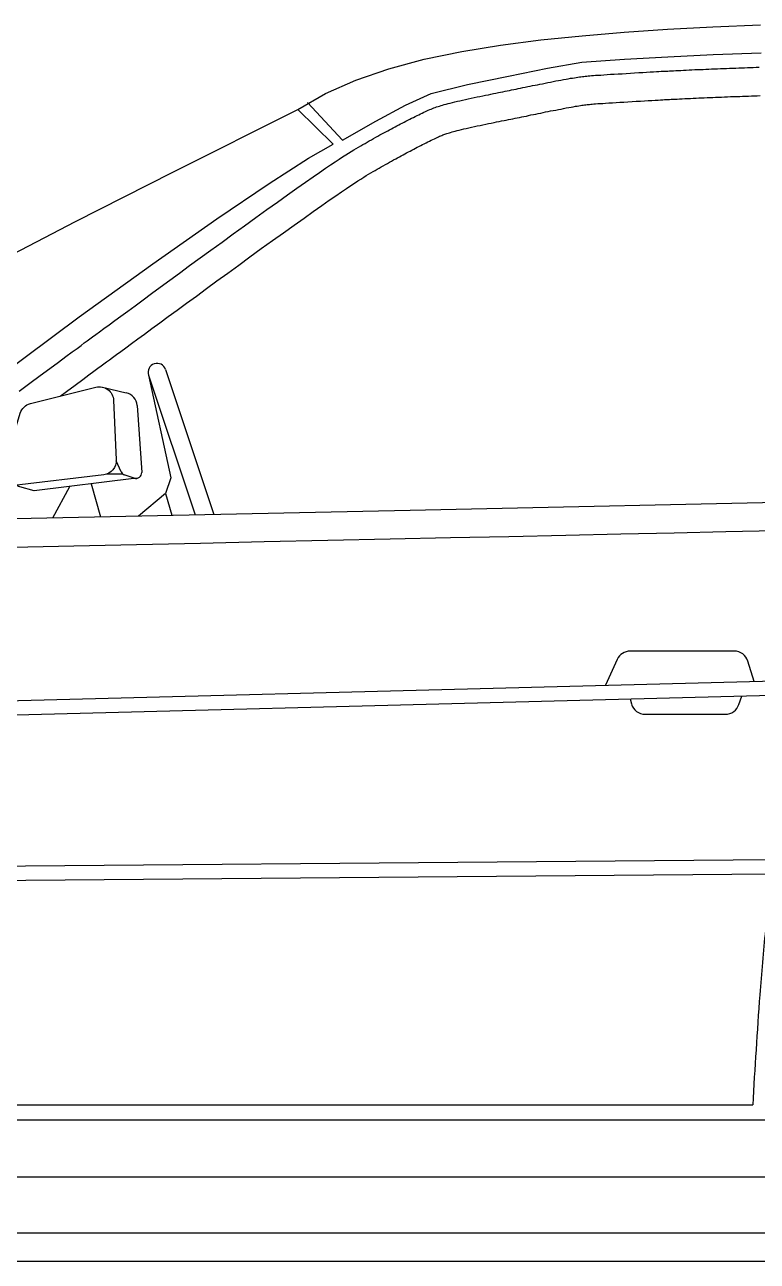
# Model space of a CAD drawing. Extents: x 0 to 477, y 0 to 169.
# Drawn here: x 170.1 to 241.2, y 16.6 to 136.6 of the extents above; entities that cross this region are included whole.
import ezdxf

# ---------------------------------------------------------------- set-up
doc = ezdxf.new("R2010")
doc.units = 0
doc.header["$LTSCALE"] = 50
doc.header["$MEASUREMENT"] = 0
doc.layers.get('0').update_dxf_attribs({"linetype": 'CONTINUOUS'})

msp = doc.modelspace()

# ---------------------------------------------------------------- linework, layer by layer
at = {"color": 0, "linetype": 'ByBlock'}
for p, q in [((224.2, 135.57), (228.28, 135.92)), ((228.28, 135.92), (232.49, 136.21)), ((232.49, 136.21), (236.88, 136.44)), ((236.88, 136.44), (241.51, 136.63)), ((212.5, 134.04), (216.28, 134.65)), ((216.28, 134.65), (220.2, 135.16)), ((220.2, 135.16), (224.2, 135.57)), ((205.43, 132.36), (208.87, 133.28)), ((208.87, 133.28), (212.5, 134.04)), ((224.17, 133), (228.3, 133.28)), ((228.3, 133.28), (232.53, 133.52)), ((232.53, 133.52), (236.93, 133.73)), ((236.93, 133.73), (241.57, 133.9)), ((202.22, 131.25), (205.43, 132.36)), ((217.03, 131.64), (220.84, 132.42)), ((220.84, 132.42), (224.17, 133)), ((199.26, 129.94), (202.22, 131.25)), ((213.06, 130.84), (217.03, 131.64)), ((196.58, 128.39), (199.26, 129.94)), ((207.04, 128.81), (209.55, 129.96)), ((209.55, 129.96), (213.06, 130.84)), ((197.51, 129.08), (200.92, 125.43)), ((204.15, 127.28), (207.04, 128.81)), ((196.58, 128.39), (200.03, 125.03)), ((200.92, 125.43), (204.15, 127.28)), ((182.09, 102.61), (186.62, 89.05)), ((182.09, 102.61), (184.25, 92.64)), ((183.75, 103.16), (188.44, 89.09)), ((177.63, 101.45), (179.93, 100.9)), ((180.99, 99.65), (181.42, 93.17)), ((179.43, 93.22), (178.95, 94.29)), ((180.93, 92.59), (170.97, 91.36)), ((179.44, 93), (177.99, 93)), ((180.69, 92.61), (179.61, 92.97)), ((184.25, 92.64), (183.75, 91.13)), ((172.78, 88.76), (174.43, 91.78)), ((176.51, 92.04), (177.43, 88.86)), ((183.75, 91.13), (181.11, 88.93)), ((183.75, 91.13), (184.34, 89)), ((228.85, 71.17), (228.99, 70.68)), ((239.42, 70.63), (239.7, 71.45)), ((230.31, 69.68), (238.11, 69.68)), ((145.5, 31.75), (240.76, 31.75)), ((118.04, 30.29), (319.46, 30.29)), ((118.47, 24.77), (319.46, 24.77)), ((118.45, 19.33), (317.94, 19.33)), ((118.45, 16.57), (317.94, 16.57))]:
    msp.add_line(p, q, dxfattribs=at)
for points in [[(169.52, 101.06), (170.55, 101.82), (171.55, 102.56), (172.49, 103.25), (173.34, 103.88), (174.07, 104.42), (174.67, 104.86), (175.14, 105.21), (175.53, 105.49), (175.85, 105.73), (176.12, 105.93), (176.39, 106.12), (176.66, 106.32), (176.97, 106.55), (177.34, 106.82), (177.76, 107.14), (178.25, 107.5), (178.8, 107.9), (179.4, 108.34), (180.07, 108.83), (180.78, 109.35), (181.55, 109.92), (182.37, 110.52), (183.23, 111.15), (184.14, 111.82), (185.09, 112.52), (186.08, 113.24), (187.1, 113.99), (188.15, 114.75), (189.23, 115.53), (190.32, 116.33), (191.42, 117.12), (192.52, 117.91), (193.58, 118.68), (194.61, 119.42), (195.59, 120.11), (196.5, 120.76), (197.32, 121.34), (198.06, 121.85), (198.7, 122.3), (199.27, 122.69), (199.77, 123.02), (200.2, 123.32), (200.59, 123.57), (200.93, 123.79), (201.24, 123.99), (201.52, 124.16), (201.78, 124.33), (202.03, 124.48), (202.26, 124.62), (202.48, 124.75), (202.69, 124.87), (202.9, 124.99), (203.11, 125.11), (203.32, 125.23), (203.52, 125.35), (203.73, 125.47), (203.94, 125.58), (204.15, 125.7), (204.36, 125.81), (204.56, 125.93), (204.76, 126.03), (204.95, 126.14), (205.14, 126.24), (205.32, 126.34), (205.5, 126.44), (205.68, 126.53), (205.86, 126.63), (206.03, 126.72), (206.21, 126.81), (206.38, 126.9), (206.56, 127), (206.73, 127.09), (206.91, 127.18), (207.09, 127.27), (207.27, 127.37), (207.45, 127.46), (207.63, 127.55), (207.81, 127.64), (207.99, 127.73), (208.16, 127.81), (208.33, 127.9), (208.5, 127.98), (208.66, 128.06), (208.82, 128.13), (208.97, 128.2), (209.11, 128.27), (209.25, 128.33), (209.39, 128.39), (209.53, 128.44), (209.66, 128.5), (209.79, 128.55), (209.93, 128.6), (210.06, 128.65), (210.2, 128.69), (210.34, 128.74), (210.49, 128.79), (210.65, 128.83), (210.81, 128.88), (210.99, 128.93), (211.18, 128.98), (211.38, 129.03), (211.6, 129.08), (211.83, 129.14), (212.08, 129.2), (212.33, 129.25), (212.59, 129.31), (212.86, 129.37), (213.14, 129.43), (213.42, 129.5), (213.71, 129.56), (213.99, 129.62), (214.27, 129.67), (214.55, 129.73), (214.82, 129.79), (215.09, 129.84), (215.34, 129.89), (215.59, 129.94), (215.83, 129.99), (216.06, 130.04), (216.28, 130.08), (216.5, 130.13), (216.71, 130.17), (216.92, 130.21), (217.13, 130.26), (217.34, 130.3), (217.56, 130.34), (217.78, 130.39), (218, 130.43), (218.22, 130.48), (218.45, 130.53), (218.68, 130.57), (218.91, 130.62), (219.14, 130.67), (219.38, 130.72), (219.62, 130.76), (219.86, 130.81), (220.1, 130.86), (220.35, 130.91), (220.6, 130.96), (220.85, 131.01), (221.11, 131.06), (221.37, 131.12), (221.63, 131.17), (221.89, 131.21), (222.14, 131.26), (222.39, 131.31), (222.63, 131.35), (222.85, 131.39), (223.07, 131.43), (223.27, 131.46), (223.45, 131.49), (223.62, 131.52), (223.78, 131.55), (223.94, 131.57), (224.08, 131.59), (224.23, 131.6), (224.36, 131.62), (224.5, 131.63), (224.64, 131.65), (224.79, 131.66), (224.95, 131.68), (225.12, 131.69), (225.31, 131.7), (225.51, 131.72), (225.75, 131.74), (226.01, 131.75), (226.3, 131.77), (226.62, 131.79), (226.96, 131.82), (227.32, 131.84), (227.69, 131.86), (228.08, 131.88), (228.48, 131.91), (228.88, 131.93), (229.29, 131.96), (229.7, 131.98), (230.09, 132), (230.46, 132.03), (230.81, 132.05), (231.13, 132.06), (231.41, 132.08), (231.66, 132.09), (231.86, 132.11), (232.05, 132.12), (232.21, 132.12), (232.37, 132.13), (232.53, 132.14), (232.69, 132.15), (232.87, 132.16), (233.07, 132.17), (233.29, 132.18), (233.53, 132.19), (233.78, 132.2), (234.04, 132.22), (234.31, 132.23), (234.59, 132.24), (234.86, 132.25), (235.13, 132.27), (235.4, 132.28), (235.67, 132.29), (235.95, 132.3), (236.22, 132.31), (236.49, 132.33), (236.77, 132.34), (237.05, 132.35), (237.34, 132.36), (237.63, 132.37), (237.92, 132.38), (238.22, 132.39), (238.52, 132.41), (238.81, 132.42), (239.11, 132.43), (239.4, 132.44), (239.68, 132.45), (239.97, 132.46), (240.25, 132.47), (240.53, 132.48), (240.82, 132.49), (241.11, 132.5), (241.4, 132.51)], [(173.52, 100.58), (174.13, 101.03), (174.97, 101.65), (175.71, 102.19), (176.3, 102.63), (176.78, 102.99), (177.17, 103.27), (177.48, 103.5), (177.76, 103.71), (178.02, 103.9), (178.29, 104.1), (178.6, 104.33), (178.97, 104.6), (179.4, 104.91), (179.89, 105.27), (180.44, 105.67), (181.04, 106.12), (181.7, 106.6), (182.41, 107.13), (183.18, 107.69), (184, 108.29), (184.87, 108.93), (185.78, 109.6), (186.73, 110.29), (187.71, 111.01), (188.73, 111.76), (189.78, 112.52), (190.85, 113.3), (191.94, 114.09), (193.04, 114.89), (194.13, 115.67), (195.19, 116.43), (196.22, 117.17), (197.19, 117.86), (198.09, 118.5), (198.91, 119.08), (199.63, 119.59), (200.27, 120.03), (200.82, 120.41), (201.31, 120.73), (201.73, 121.01), (202.1, 121.26), (202.42, 121.47), (202.72, 121.65), (202.98, 121.82), (203.23, 121.98), (203.46, 122.12), (203.68, 122.25), (203.89, 122.37), (204.09, 122.49), (204.28, 122.6), (204.48, 122.72), (204.68, 122.83), (204.88, 122.94), (205.09, 123.06), (205.29, 123.17), (205.49, 123.29), (205.69, 123.4), (205.89, 123.51), (206.09, 123.61), (206.27, 123.72), (206.46, 123.81), (206.63, 123.91), (206.81, 124.01), (206.98, 124.1), (207.15, 124.19), (207.32, 124.28), (207.49, 124.37), (207.67, 124.46), (207.84, 124.55), (208.01, 124.64), (208.18, 124.73), (208.35, 124.82), (208.53, 124.91), (208.7, 125), (208.87, 125.08), (209.04, 125.17), (209.21, 125.25), (209.38, 125.34), (209.54, 125.42), (209.7, 125.49), (209.85, 125.56), (209.99, 125.63), (210.12, 125.69), (210.25, 125.75), (210.36, 125.8), (210.47, 125.85), (210.57, 125.89), (210.67, 125.93), (210.77, 125.97), (210.87, 126), (210.97, 126.04), (211.07, 126.07), (211.18, 126.11), (211.3, 126.15), (211.42, 126.18), (211.56, 126.22), (211.71, 126.26), (211.87, 126.31), (212.05, 126.35), (212.25, 126.4), (212.47, 126.45), (212.7, 126.51), (212.94, 126.56), (213.2, 126.62), (213.46, 126.68), (213.73, 126.74), (214, 126.8), (214.28, 126.85), (214.55, 126.91), (214.83, 126.97), (215.1, 127.03), (215.37, 127.08), (215.64, 127.14), (215.89, 127.19), (216.14, 127.24), (216.38, 127.29), (216.61, 127.33), (216.83, 127.38), (217.04, 127.42), (217.26, 127.46), (217.47, 127.51), (217.68, 127.55), (217.89, 127.59), (218.11, 127.64), (218.33, 127.68), (218.55, 127.73), (218.78, 127.77), (219, 127.82), (219.23, 127.87), (219.46, 127.91), (219.7, 127.96), (219.93, 128.01), (220.17, 128.06), (220.41, 128.11), (220.65, 128.16), (220.9, 128.21), (221.14, 128.26), (221.39, 128.31), (221.64, 128.35), (221.9, 128.4), (222.15, 128.45), (222.4, 128.5), (222.65, 128.55), (222.89, 128.59), (223.12, 128.64), (223.34, 128.67), (223.54, 128.71), (223.72, 128.74), (223.89, 128.77), (224.04, 128.79), (224.18, 128.81), (224.31, 128.83), (224.43, 128.85), (224.55, 128.86), (224.67, 128.88), (224.79, 128.89), (224.91, 128.9), (225.04, 128.91), (225.18, 128.92), (225.33, 128.94), (225.51, 128.95), (225.71, 128.97), (225.94, 128.98), (226.2, 129), (226.48, 129.02), (226.8, 129.04), (227.13, 129.06), (227.49, 129.08), (227.86, 129.11), (228.25, 129.13), (228.64, 129.15), (229.05, 129.18), (229.45, 129.2), (229.86, 129.22), (230.25, 129.25), (230.62, 129.27), (230.97, 129.29), (231.29, 129.31), (231.57, 129.32), (231.81, 129.34), (232.02, 129.35), (232.2, 129.36), (232.36, 129.37), (232.51, 129.38), (232.67, 129.38), (232.83, 129.39), (233, 129.4), (233.2, 129.41), (233.42, 129.42), (233.66, 129.43), (233.91, 129.44), (234.17, 129.46), (234.44, 129.47), (234.71, 129.48), (234.99, 129.5), (235.26, 129.51), (235.53, 129.52), (235.8, 129.53), (236.06, 129.54), (236.33, 129.56), (236.61, 129.57), (236.88, 129.58), (237.16, 129.59), (237.45, 129.6), (237.74, 129.61), (238.03, 129.62), (238.32, 129.64), (238.62, 129.65), (238.91, 129.66), (239.21, 129.67), (239.5, 129.68), (239.78, 129.69), (240.06, 129.7), (240.35, 129.71), (240.63, 129.72), (240.91, 129.73), (241.2, 129.74), (241.49, 129.75)], [(130.32, 90.89), (140.19, 97.28), (148.06, 102.31), (154.7, 106.41), (160.88, 110.02), (167.38, 113.58), (174.98, 117.54), (184.46, 122.33), (196.58, 128.39)], [(149.64, 88.71), (158.77, 95.81), (167.39, 102.36), (175.36, 108.26), (182.52, 113.43), (188.72, 117.78), (193.81, 121.22), (197.63, 123.67), (200.03, 125.03)], [(153.79, 88.35), (207.48, 89.5), (249.15, 90.42)], [(150.04, 85.52), (152.71, 85.58), (157.77, 85.68), (163.19, 85.8), (168.89, 85.92), (174.83, 86.04), (180.93, 86.17), (187.12, 86.3), (193.33, 86.44), (199.49, 86.57), (205.54, 86.7), (211.4, 86.83), (217.09, 86.95), (222.6, 87.07), (227.94, 87.19), (233.12, 87.3), (238.14, 87.42), (243.02, 87.53), (247.74, 87.64), (248.51, 87.65)], [(143.28, 70.35), (245.43, 72.98)], [(143.04, 68.96), (245.16, 71.59)], [(143.36, 54.72), (242.69, 55.58)], [(143.47, 53.34), (242.55, 54.2)]]:
    msp.add_lwpolyline(points, dxfattribs=at)
for points in [[(170.97, 91.36), (169.6, 91.75, -0.198886), (168.78, 92.4), (168.34, 93.19, -0.202448), (168.23, 94.25), (169.63, 98.91, -0.264506), (170.61, 99.85), (176.98, 101.44, -0.473892), (178.69, 100.17), (178.95, 94.38, -0.39273), (177.74, 92.94), (169.05, 91.9)], [(249.15, 90.42, 0.001997), (247.21, 81.95, 0.003931), (246.33, 77.62, 0.000402), (243.56, 63.38, 0.00842), (243.44, 62.69, 0.01362), (243.37, 62.19, 0.000514), (242, 48.73, 0.007075), (241.45, 42.45, 0.004159), (240.76, 31.75)], [(240.9, 72.86), (240.29, 74.84, 0.329205), (238.97, 75.81), (228.87, 75.81, 0.293192), (227.61, 75.01), (226.46, 72.49)]]:
    msp.add_lwpolyline(points, format="xyb", dxfattribs=at)
for centre, radius, start, end in [((182.92, 102.88), 0.872, 18.4457, 198.4457), ((179.61, 99.56), 1.38, 3.7541, 76.7186), ((179.93, 93.45), 0.552, 203.9757, 251.5758), ((179.44, 92.45), 0.552, 71.5758, 90), ((180.87, 93.13), 0.552, 251.5758, 3.7541), ((230.31, 71.06), 1.38, 196.2298, 270), ((238.11, 71.06), 1.38, 270, 341.5543)]:
    msp.add_arc(centre, radius, start, end, dxfattribs=at)

doc.saveas('drawing.dxf')
